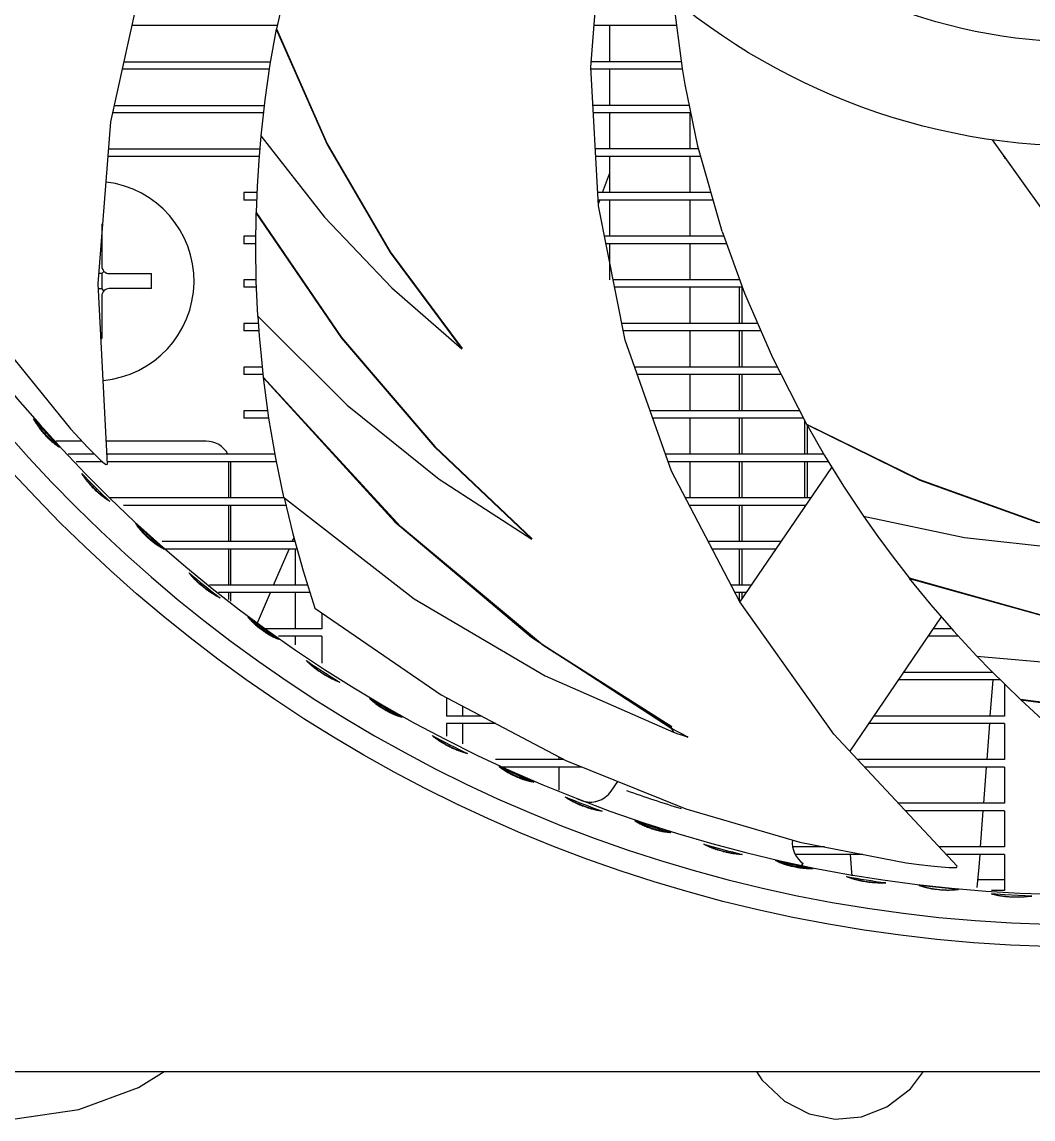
# Model space of a CAD drawing. Header units: millimetres. Extents: x 0 to 841, y 0 to 594.
# Drawn here: x 172.12 to 212.67, y 111.82 to 155.84 of the extents above; entities that cross this region are included whole.
import ezdxf

# ---------------------------------------------------------------- set-up
doc = ezdxf.new("R2010")
doc.units = ezdxf.units.MM
doc.header["$LTSCALE"] = 46.255
doc.layers.get('0').update_dxf_attribs({"linetype": 'CONTINUOUS'})
doc.layers.add('ASSEM_MEM', color=7, linetype='CONTINUOUS')

msp = doc.modelspace()

# ---------------------------------------------------------------- linework, layer by layer
at = {"color": 7, "linetype": 'CONTINUOUS'}
for p, q in [((182.358, 155.69), (176.54, 155.69)), ((198.368, 155.69), (195.071, 155.69)), ((195.683, 155.69), (195.683, 154.24)), ((176.22, 154.24), (182.086, 154.24)), ((198.576, 154.24), (194.957, 154.24)), ((182.038, 153.94), (176.154, 153.94)), ((198.618, 153.94), (194.946, 153.94)), ((195.683, 153.94), (195.683, 152.49)), ((175.834, 152.49), (181.834, 152.49)), ((198.884, 152.49), (195.025, 152.49)), ((181.8, 152.19), (175.768, 152.19)), ((198.942, 152.19), (195.041, 152.19)), ((195.683, 152.19), (195.683, 150.74)), ((198.902, 152.19), (198.902, 150.74)), ((175.601, 150.74), (181.658, 150.74)), ((199.259, 150.74), (195.12, 150.74)), ((181.632, 150.44), (175.578, 150.44)), ((199.351, 150.44), (195.136, 150.44)), ((195.683, 150.44), (195.683, 148.99)), ((198.902, 150.44), (198.902, 148.99)), ((211.522, 150.44), (211.47, 150.44)), ((211.522, 150.44), (211.522, 150.357)), ((195.405, 148.99), (195.683, 149.744)), ((181.022, 148.99), (181.022, 148.69)), ((181.542, 148.99), (181.022, 148.99)), ((199.743, 148.99), (195.215, 148.99)), ((181.53, 148.69), (181.022, 148.69)), ((199.834, 148.69), (195.232, 148.69)), ((195.24, 148.541), (195.295, 148.69)), ((195.683, 148.69), (195.683, 147.24)), ((198.902, 148.69), (198.902, 147.24)), ((175.322, 147.74), (175.322, 146.04)), ((181.022, 147.24), (181.022, 146.94)), ((181.487, 147.24), (181.022, 147.24)), ((200.268, 147.24), (195.486, 147.24)), ((181.482, 146.94), (181.022, 146.94)), ((200.378, 146.94), (195.546, 146.94)), ((195.683, 146.94), (195.683, 145.49)), ((198.902, 146.94), (198.902, 145.49)), ((175.322, 145.74), (175.206, 145.74)), ((175.41, 145.827), (175.322, 145.74)), ((175.322, 145.74), (175.322, 145.14)), ((175.622, 145.74), (177.322, 145.74)), ((177.322, 145.14), (177.322, 145.74)), ((181.022, 145.49), (181.022, 145.19)), ((181.502, 145.49), (181.022, 145.49)), ((200.908, 145.49), (195.834, 145.49)), ((175.183, 145.14), (175.322, 145.14)), ((175.41, 145.052), (175.322, 145.14)), ((175.322, 144.84), (175.322, 143.14)), ((177.322, 145.14), (175.622, 145.14)), ((181.514, 145.19), (181.022, 145.19)), ((201.017, 145.19), (195.893, 145.19)), ((198.902, 145.19), (198.902, 143.74)), ((200.879, 145.19), (200.879, 143.74)), ((201.002, 143.74), (201.002, 145.19)), ((181.022, 143.74), (181.022, 143.44)), ((181.602, 143.74), (181.022, 143.74)), ((201.63, 143.74), (196.181, 143.74)), ((175.286, 143.14), (175.322, 143.14)), ((181.623, 143.44), (181.022, 143.44)), ((201.761, 143.44), (196.241, 143.44)), ((198.902, 143.44), (198.902, 141.99)), ((200.879, 143.44), (200.879, 141.99)), ((201.002, 141.99), (201.002, 143.44)), ((181.022, 141.99), (181.022, 141.69)), ((181.757, 141.99), (181.022, 141.99)), ((202.42, 141.99), (196.696, 141.99)), ((181.8, 141.69), (181.022, 141.69)), ((202.573, 141.69), (196.801, 141.69)), ((198.902, 141.69), (198.902, 140.24)), ((200.879, 141.69), (200.879, 140.24)), ((201.002, 140.24), (201.002, 141.69)), ((181.022, 140.24), (181.022, 139.94)), ((181.969, 140.24), (181.022, 140.24)), ((203.315, 140.24), (197.313, 140.24)), ((182.01, 139.94), (181.022, 139.94)), ((203.468, 139.94), (197.419, 139.94)), ((198.902, 139.94), (198.902, 138.49)), ((200.879, 139.94), (200.879, 138.49)), ((201.002, 138.49), (201.002, 139.94)), ((203.502, 139.874), (203.502, 138.49)), ((203.625, 138.49), (203.625, 139.628)), ((174.524, 139.019), (173.48, 139.019)), ((179.503, 139.019), (175.499, 139.019)), ((175.036, 138.49), (173.978, 138.49)), ((182.258, 138.49), (175.526, 138.49)), ((204.279, 138.49), (197.93, 138.49)), ((175.353, 138.19), (174.301, 138.19)), ((182.315, 138.19), (175.546, 138.19)), ((180.402, 138.19), (180.402, 136.74)), ((180.503, 136.74), (180.503, 138.019)), ((204.462, 138.19), (198.036, 138.19)), ((198.902, 138.19), (198.902, 136.74)), ((200.879, 138.19), (200.879, 136.74)), ((201.002, 136.74), (201.002, 138.19)), ((203.502, 138.19), (203.502, 136.74)), ((203.625, 136.74), (203.625, 138.19)), ((182.611, 136.74), (175.64, 136.74)), ((203.764, 136.74), (198.728, 136.74)), ((182.706, 136.44), (176.187, 136.44)), ((180.402, 136.44), (180.402, 134.99)), ((180.503, 134.99), (180.503, 136.44)), ((203.56, 136.44), (198.885, 136.44)), ((198.902, 136.44), (198.902, 136.407)), ((200.879, 136.44), (200.879, 134.99)), ((201.002, 134.99), (201.002, 136.44)), ((203.502, 136.44), (203.502, 136.354)), ((182.959, 134.99), (183.026, 135.145)), ((183.069, 134.99), (177.75, 134.99)), ((202.572, 134.99), (199.642, 134.99)), ((183.152, 134.69), (177.819, 134.69)), ((180.402, 134.69), (180.402, 133.24)), ((180.503, 133.24), (180.503, 134.69)), ((182.213, 133.24), (182.831, 134.69)), ((183.084, 134.69), (183.084, 133.24)), ((202.368, 134.69), (199.798, 134.69)), ((200.879, 134.69), (200.879, 133.24)), ((201.002, 133.24), (201.002, 134.69)), ((183.576, 133.24), (179.636, 133.24)), ((183.671, 132.94), (180.002, 132.94)), ((180.402, 132.94), (180.402, 132.667)), ((180.503, 132.599), (180.503, 132.94)), ((181.532, 131.641), (182.085, 132.94)), ((183.084, 132.94), (183.084, 131.49)), ((201.38, 133.24), (200.555, 133.24)), ((201.176, 132.94), (200.712, 132.94)), ((200.879, 132.94), (200.879, 132.619)), ((201.002, 132.684), (201.002, 132.94)), ((184.147, 132.128), (184.147, 131.49)), ((184.147, 131.49), (181.772, 131.49)), ((184.147, 131.19), (182.41, 131.19)), ((183.084, 131.19), (183.084, 130.84)), ((184.147, 131.19), (184.147, 130.116)), ((209.673, 131.19), (208.453, 131.19)), ((209.401, 131.49), (208.658, 131.49)), ((211.361, 129.44), (207.261, 129.44)), ((211.06, 129.74), (207.466, 129.74)), ((210.955, 127.99), (211.063, 129.44)), ((211.522, 129.279), (211.522, 127.99)), ((189.147, 128.736), (189.147, 127.99)), ((189.784, 128.399), (189.784, 127.99)), ((190.555, 127.99), (189.147, 127.99)), ((191.121, 127.69), (189.147, 127.69)), ((189.147, 127.69), (189.147, 127.186)), ((189.784, 127.69), (189.784, 126.88)), ((211.522, 127.69), (206.069, 127.69)), ((211.522, 127.99), (206.273, 127.99)), ((210.825, 126.24), (210.933, 127.69)), ((211.522, 127.69), (211.522, 126.24)), ((193.653, 126.347), (193.653, 126.24)), ((193.855, 126.24), (191.116, 126.24)), ((194.578, 125.94), (191.296, 125.94)), ((193.653, 125.94), (193.653, 125.02)), ((211.522, 126.24), (205.64, 126.24)), ((211.522, 125.94), (205.92, 125.94)), ((210.696, 124.49), (210.803, 125.94)), ((211.522, 125.94), (211.522, 124.49)), ((211.522, 124.49), (207.269, 124.49)), ((211.522, 124.19), (207.548, 124.19)), ((210.566, 122.74), (210.673, 124.19)), ((211.522, 124.19), (211.522, 122.74)), ((204.309, 122.74), (203.032, 122.74)), ((205.848, 122.44), (203.141, 122.44)), ((205.396, 121.723), (205.346, 122.44)), ((211.522, 122.74), (208.898, 122.74)), ((211.522, 122.44), (209.177, 122.44)), ((210.505, 121.926), (210.544, 122.44)), ((211.522, 122.44), (211.522, 120.99)), ((205.414, 121.575), (205.396, 121.723)), ((210.422, 121.111), (210.505, 121.926)), ((211.522, 121.412), (210.453, 121.412)), ((211.522, 120.99), (210.999, 120.99))]:
    msp.add_line(p, q, dxfattribs=at)
for points in [[(167.047, 112.604), (169.296, 111.983), (171.853, 111.826), (174.407, 112.205), (176.792, 113.088), (177.826, 113.73)], [(201.578, 113.73), (201.796, 113.387), (202.704, 112.538), (203.694, 112.025), (204.736, 111.82), (205.79, 111.915), (206.807, 112.315), (207.749, 113.037), (208.277, 113.73)]]:
    msp.add_lwpolyline(points, dxfattribs=at)
for centre, radius, start, end in [((175.022, 145.44), 4, 275.0568, 83.1828), ((175.622, 146.04), 0.3, 180, 270), ((175.622, 144.84), 0.3, 90, 180), ((179.503, 138.019), 1, 28.5298, 90), ((179.503, 138.019), 1, 0, 10.2754)]:
    msp.add_arc(centre, radius, start, end, dxfattribs=at)
at = {"layer": 'ASSEM_MEM', "color": 7, "linetype": 'CONTINUOUS'}
for p, q in [((181.859, 152.709), (181.695, 151.269)), ((186.893, 146.581), (189.763, 142.726)), ((181.8, 141.586), (187.313, 135.58)), ((172.841, 139.56), (172.863, 139.531)), ((172.863, 139.531), (172.883, 139.507)), ((172.883, 139.507), (172.903, 139.481)), ((173.256, 139.094), (173.282, 139.068)), ((173.395, 138.964), (173.417, 138.944)), ((188.672, 138.784), (192.572, 135.079)), ((175.5, 138.076), (175.545, 138.092)), ((175.545, 138.092), (175.546, 138.094)), ((200.914, 132.556), (204.6, 137.966)), ((205.064, 137.215), (205.864, 136.006)), ((176.993, 135.357), (177.015, 135.335)), ((177.015, 135.335), (177.038, 135.312)), ((177.429, 134.964), (177.457, 134.941)), ((179.715, 132.944), (179.737, 132.93)), ((181.536, 131.638), (181.56, 131.618)), ((181.56, 131.618), (181.585, 131.598)), ((208.985, 131.969), (205.317, 126.586)), ((182.01, 131.293), (182.04, 131.274)), ((182.04, 131.274), (182.057, 131.263)), ((192.561, 131.154), (198.156, 127.502)), ((198.187, 127.55), (193.002, 130.852)), ((193.1, 129.596), (198.244, 127.343)), ((212.169, 128.656), (220.252, 127.599)), ((186.443, 128.414), (186.469, 128.397)), ((186.469, 128.397), (186.496, 128.38)), ((186.95, 128.12), (186.982, 128.105)), ((187.02, 128.086), (187.042, 128.076)), ((198.369, 127.386), (198.156, 127.502)), ((198.156, 127.502), (198.244, 127.343)), ((198.244, 127.343), (198.428, 127.281)), ((198.583, 127.272), (198.369, 127.386)), ((198.428, 127.281), (198.612, 127.219)), ((198.583, 127.272), (198.82, 127.146)), ((198.796, 127.158), (198.583, 127.272)), ((198.612, 127.219), (198.821, 127.15)), ((198.612, 127.219), (198.796, 127.158)), ((188.885, 126.989), (188.927, 126.963)), ((198.821, 127.15), (198.771, 127.172)), ((198.797, 127.159), (198.783, 127.165)), ((198.82, 127.146), (198.798, 127.16)), ((189.582, 126.63), (189.631, 126.61)), ((189.626, 126.596), (189.601, 126.606)), ((191.566, 125.771), (191.608, 125.748)), ((191.659, 125.721), (191.687, 125.707)), ((191.687, 125.707), (191.716, 125.692)), ((192.195, 125.482), (192.229, 125.469)), ((192.27, 125.455), (192.293, 125.446)), ((195.749, 124.974), (196.014, 125.363)), ((197.07, 123.581), (197.048, 123.591)), ((197.128, 123.588), (197.158, 123.577)), ((197.158, 123.577), (197.188, 123.565)), ((197.687, 123.406), (197.721, 123.397)), ((197.762, 123.387), (197.786, 123.381)), ((197.787, 123.354), (197.764, 123.359)), ((199.814, 122.702), (199.838, 122.693)), ((199.846, 122.673), (199.821, 122.683)), ((202.69, 122.068), (202.715, 122.06)), ((202.722, 122.029), (202.7, 122.037)), ((202.792, 122.038), (202.822, 122.03)), ((202.822, 122.03), (202.853, 122.021)), ((203.403, 122.001), (203.451, 122.071)), ((209.599, 121.918), (209.623, 121.96)), ((209.623, 121.96), (209.622, 121.962)), ((203.347, 121.918), (203.328, 121.891)), ((203.366, 121.915), (203.402, 121.91)), ((203.402, 121.91), (203.422, 121.907)), ((205.555, 121.438), (205.604, 121.426)), ((208.627, 121.133), (208.106, 121.192)), ((208.106, 121.192), (208.616, 121.058)), ((208.616, 121.058), (209.145, 121.003)), ((209.15, 121.078), (208.627, 121.133)), ((209.673, 121.028), (209.15, 121.078)), ((209.145, 121.003), (209.673, 121.028)), ((211.539, 120.819), (210.999, 120.853)), ((210.999, 120.853), (211.533, 120.749)), ((211.533, 120.749), (212.079, 120.721)), ((212.08, 120.791), (211.539, 120.819)), ((212.079, 120.721), (212.62, 120.768)), ((212.62, 120.768), (212.08, 120.791)), ((161.592, 113.73), (267.913, 113.73))]:
    msp.add_line(p, q, dxfattribs=at)
for points in [[(175.546, 138.094), (175.174, 145.331), (175.687, 151.825), (176.96, 157.594), (178.92, 162.819), (181.564, 167.634), (184.911, 172.094), (188.759, 176.016)], [(184.699, 163.663), (183.8, 161.184), (182.999, 158.488), (182.329, 155.565)], [(162.475, 162.588), (164.128, 156.663), (166.25, 151.427), (168.697, 146.846), (171.344, 142.887), (174.069, 139.518)], [(209.622, 121.962), (204.684, 127.266), (200.904, 132.571), (198.171, 137.808), (196.314, 143.071), (195.244, 148.458), (194.941, 154.027), (195.368, 159.504)], [(198.721, 153.321), (198.613, 153.969), (198.254, 156.74)], [(182.319, 155.547), (182.067, 154.136), (181.859, 152.709)], [(182.319, 155.547), (184.36, 150.922), (186.893, 146.581)], [(182.329, 155.565), (184.367, 150.944), (186.893, 146.61), (189.771, 142.741)], [(200.198, 147.432), (199.228, 150.849), (198.721, 153.321)], [(181.704, 151.268), (181.618, 150.274), (181.552, 149.242), (181.51, 148.192)], [(181.695, 151.269), (184.253, 148.01), (186.956, 145.172), (189.763, 142.726)], [(246.095, 131.507), (238.903, 132.397), (232.597, 134.03), (227.137, 136.285), (222.332, 139.124), (218.05, 142.563), (214.238, 146.633), (211.044, 151.104)], [(181.499, 148.174), (181.481, 146.8), (181.503, 145.421), (181.568, 144.039)], [(181.499, 148.174), (184.938, 143.146), (188.672, 138.784)], [(181.51, 148.192), (184.94, 143.175), (188.673, 138.808), (192.58, 135.093)], [(200.198, 147.432), (201.103, 144.955), (202.223, 142.375), (203.589, 139.705)], [(181.568, 144.039), (185.16, 140.463), (188.847, 137.497), (192.572, 135.079)], [(181.581, 144.026), (181.637, 143.244), (181.711, 142.421), (181.8, 141.586)], [(181.79, 141.567), (187.079, 135.776), (192.561, 131.154)], [(181.79, 141.567), (182.009, 139.944), (182.284, 138.341), (182.611, 136.764)], [(193.002, 130.852), (187.3, 135.592), (181.8, 141.586)], [(172.739, 139.655), (172.725, 139.676), (172.712, 139.697), (172.698, 139.719), (172.684, 139.741), (172.671, 139.764), (172.657, 139.787), (172.643, 139.811), (172.63, 139.836), (172.617, 139.861), (172.604, 139.886), (172.59, 139.914)], [(172.597, 139.918), (172.616, 139.885), (172.633, 139.857), (172.649, 139.831), (172.664, 139.807), (172.678, 139.785), (172.692, 139.765), (172.704, 139.747), (172.715, 139.731), (172.725, 139.716), (172.735, 139.702), (172.744, 139.689), (172.752, 139.678), (172.764, 139.661), (172.782, 139.637)], [(172.809, 139.554), (172.795, 139.574), (172.781, 139.594), (172.767, 139.614), (172.753, 139.634), (172.739, 139.655)], [(172.782, 139.637), (172.799, 139.615), (172.814, 139.595), (172.828, 139.576), (172.841, 139.56)], [(172.886, 139.455), (172.869, 139.475), (172.854, 139.495), (172.839, 139.515), (172.824, 139.535), (172.809, 139.554)], [(203.589, 139.705), (208.12, 137.474), (212.84, 135.779), (217.532, 134.665)], [(203.592, 139.684), (208.128, 137.453), (212.859, 135.756)], [(203.592, 139.684), (204.306, 138.441), (205.064, 137.215)], [(173.033, 139.281), (172.994, 139.325), (172.965, 139.359), (172.941, 139.387), (172.921, 139.411), (172.903, 139.434), (172.886, 139.455)], [(172.903, 139.481), (172.922, 139.459), (172.94, 139.437), (172.957, 139.416), (172.974, 139.396), (172.991, 139.377), (173.02, 139.343), (173.057, 139.302)], [(173.264, 139.046), (173.246, 139.063), (173.228, 139.08), (173.209, 139.098), (173.191, 139.116), (173.171, 139.135), (173.151, 139.156), (173.128, 139.179), (173.103, 139.205), (173.073, 139.238), (173.033, 139.281)], [(173.057, 139.302), (173.094, 139.261), (173.124, 139.229), (173.143, 139.209), (173.161, 139.19), (173.181, 139.17), (173.201, 139.149)], [(173.201, 139.149), (173.223, 139.127), (173.234, 139.116), (173.256, 139.094)], [(174.069, 139.518), (174.426, 139.124), (174.752, 138.778), (175.038, 138.487), (175.272, 138.261), (175.434, 138.118), (175.5, 138.076)], [(173.375, 138.949), (173.355, 138.965), (173.337, 138.981), (173.318, 138.997), (173.3, 139.013), (173.282, 139.03), (173.264, 139.046)], [(173.282, 139.068), (173.297, 139.054), (173.313, 139.039), (173.331, 139.022), (173.351, 139.003), (173.374, 138.983), (173.395, 138.964)], [(173.615, 138.775), (173.59, 138.791), (173.566, 138.807), (173.542, 138.822), (173.52, 138.838), (173.497, 138.854), (173.476, 138.87), (173.455, 138.885), (173.434, 138.901), (173.414, 138.917), (173.394, 138.933), (173.375, 138.949)], [(173.417, 138.944), (173.43, 138.933), (173.444, 138.921), (173.459, 138.907), (173.476, 138.893), (173.494, 138.878), (173.515, 138.862), (173.537, 138.844), (173.562, 138.825), (173.589, 138.804), (173.62, 138.782)], [(174.677, 137.484), (174.661, 137.505), (174.645, 137.527), (174.629, 137.55), (174.613, 137.573), (174.597, 137.596), (174.58, 137.62), (174.564, 137.645), (174.548, 137.67), (174.532, 137.696), (174.516, 137.723)], [(174.518, 137.724), (174.534, 137.699), (174.551, 137.675), (174.567, 137.651), (174.584, 137.628), (174.6, 137.606), (174.617, 137.583), (174.633, 137.562), (174.649, 137.541), (174.666, 137.52), (174.682, 137.499), (174.698, 137.479), (174.714, 137.459)], [(174.776, 137.36), (174.759, 137.38), (174.742, 137.401), (174.726, 137.421), (174.71, 137.441), (174.694, 137.462), (174.677, 137.484)], [(174.714, 137.459), (174.73, 137.44), (174.746, 137.42), (174.762, 137.401), (174.778, 137.382), (174.795, 137.363)], [(174.846, 137.279), (174.828, 137.3), (174.81, 137.32), (174.793, 137.34), (174.776, 137.36)], [(174.795, 137.363), (174.811, 137.344), (174.828, 137.325), (174.846, 137.305), (174.864, 137.285), (174.883, 137.265), (174.903, 137.243), (174.926, 137.219), (174.951, 137.192), (174.983, 137.159), (175.024, 137.118)], [(175.011, 137.104), (174.968, 137.148), (174.936, 137.181), (174.909, 137.209), (174.886, 137.234), (174.866, 137.257), (174.846, 137.279)], [(175.288, 136.851), (175.268, 136.868), (175.248, 136.885), (175.227, 136.902), (175.207, 136.92), (175.186, 136.939), (175.164, 136.959), (175.141, 136.979), (175.116, 137.002), (175.088, 137.029), (175.054, 137.062), (175.011, 137.104)], [(175.024, 137.118), (175.067, 137.075), (175.101, 137.043), (175.129, 137.016), (175.153, 136.993), (175.176, 136.972)], [(175.176, 136.972), (175.197, 136.953), (175.218, 136.934), (175.238, 136.916), (175.259, 136.898), (175.279, 136.881)], [(175.279, 136.881), (175.299, 136.864), (175.319, 136.847), (175.339, 136.83), (175.359, 136.813)], [(175.372, 136.784), (175.35, 136.801), (175.33, 136.818), (175.309, 136.834), (175.288, 136.851)], [(175.359, 136.813), (175.38, 136.796), (175.401, 136.779), (175.423, 136.762), (175.445, 136.744), (175.468, 136.727), (175.491, 136.71), (175.514, 136.692), (175.539, 136.675), (175.563, 136.657), (175.589, 136.639), (175.615, 136.621), (175.644, 136.603)], [(175.64, 136.599), (175.612, 136.617), (175.585, 136.634), (175.559, 136.651), (175.533, 136.668), (175.509, 136.684), (175.484, 136.701), (175.461, 136.718), (175.438, 136.735), (175.415, 136.751), (175.393, 136.768), (175.372, 136.784)], [(182.611, 136.764), (187.849, 132.694), (193.1, 129.596)], [(182.63, 136.749), (182.982, 135.302), (183.397, 133.812), (183.865, 132.322)], [(176.851, 135.474), (176.835, 135.493), (176.82, 135.512), (176.805, 135.532), (176.789, 135.552), (176.774, 135.573), (176.758, 135.594), (176.743, 135.616), (176.727, 135.638), (176.712, 135.661), (176.697, 135.684), (176.681, 135.709)], [(176.688, 135.714), (176.71, 135.684), (176.73, 135.657), (176.749, 135.633), (176.766, 135.611), (176.782, 135.591), (176.797, 135.572), (176.812, 135.556), (176.824, 135.54), (176.836, 135.526), (176.848, 135.514), (176.858, 135.502), (176.867, 135.491)], [(187.313, 135.58), (193.026, 130.834), (198.186, 127.548)], [(205.864, 136.006), (209.918, 135.154), (213.813, 134.718), (217.535, 134.648)], [(205.871, 136.011), (206.445, 135.194), (207.057, 134.362), (207.7, 133.53)], [(176.96, 135.35), (176.944, 135.367), (176.928, 135.384), (176.913, 135.402), (176.897, 135.419), (176.882, 135.437), (176.866, 135.455), (176.851, 135.474)], [(176.867, 135.491), (176.88, 135.477), (176.901, 135.454), (176.92, 135.434), (176.937, 135.415), (176.953, 135.399), (176.967, 135.383), (176.993, 135.357)], [(177.028, 135.279), (177.01, 135.297), (176.993, 135.315), (176.976, 135.332), (176.96, 135.35)], [(177.188, 135.126), (177.146, 135.165), (177.114, 135.194), (177.089, 135.219), (177.067, 135.24), (177.046, 135.26), (177.028, 135.279)], [(177.038, 135.312), (177.059, 135.291), (177.079, 135.272), (177.098, 135.253), (177.117, 135.235), (177.136, 135.217), (177.169, 135.187), (177.209, 135.15)], [(177.209, 135.15), (177.25, 135.113), (177.284, 135.084), (177.304, 135.067), (177.325, 135.049), (177.346, 135.031), (177.368, 135.013)], [(177.461, 134.902), (177.442, 134.917), (177.422, 134.932), (177.402, 134.947), (177.382, 134.963), (177.362, 134.979), (177.34, 134.996), (177.318, 135.014), (177.293, 135.035), (177.266, 135.058), (177.232, 135.087), (177.188, 135.126)], [(177.368, 135.013), (177.392, 134.993), (177.405, 134.983), (177.429, 134.964)], [(177.457, 134.941), (177.473, 134.929), (177.491, 134.915), (177.511, 134.9), (177.533, 134.884)], [(177.562, 134.832), (177.541, 134.846), (177.521, 134.86), (177.501, 134.874), (177.481, 134.888), (177.461, 134.902)], [(177.533, 134.884), (177.557, 134.866), (177.58, 134.849), (177.605, 134.831)], [(177.819, 134.684), (177.792, 134.697), (177.767, 134.71), (177.742, 134.723), (177.718, 134.737), (177.694, 134.75), (177.671, 134.763), (177.648, 134.777), (177.626, 134.791), (177.604, 134.804), (177.583, 134.818), (177.562, 134.832)], [(177.605, 134.831), (177.618, 134.822), (177.634, 134.811), (177.65, 134.8), (177.668, 134.787), (177.688, 134.774), (177.71, 134.76), (177.734, 134.744), (177.761, 134.728), (177.79, 134.71), (177.824, 134.691)], [(179.029, 133.491), (179.011, 133.511), (178.992, 133.531), (178.974, 133.551), (178.956, 133.572), (178.937, 133.593), (178.918, 133.614), (178.9, 133.637), (178.881, 133.66), (178.863, 133.683), (178.844, 133.707), (178.825, 133.732)], [(178.827, 133.734), (178.846, 133.71), (178.865, 133.688), (178.884, 133.666), (178.903, 133.645), (178.921, 133.624), (178.94, 133.604), (178.958, 133.584), (178.977, 133.565), (178.995, 133.545), (179.013, 133.527), (179.031, 133.509)], [(179.14, 133.38), (179.121, 133.399), (179.103, 133.417), (179.084, 133.435), (179.066, 133.454), (179.047, 133.472), (179.029, 133.491)], [(179.031, 133.509), (179.05, 133.491), (179.068, 133.473), (179.086, 133.455), (179.104, 133.438), (179.122, 133.421), (179.14, 133.403), (179.159, 133.386), (179.178, 133.369)], [(179.222, 133.305), (179.2, 133.325), (179.179, 133.344), (179.16, 133.362), (179.14, 133.38)], [(207.7, 133.53), (213.552, 131.891), (219.219, 130.946), (224.6, 130.612)], [(207.704, 133.509), (213.57, 131.869), (219.233, 130.927)], [(207.704, 133.509), (208.572, 132.445), (209.476, 131.403), (210.414, 130.386)], [(179.178, 133.369), (179.197, 133.351), (179.217, 133.333), (179.238, 133.315), (179.261, 133.295), (179.285, 133.274), (179.314, 133.249), (179.349, 133.22), (179.394, 133.183)], [(179.382, 133.169), (179.335, 133.207), (179.299, 133.237), (179.27, 133.262), (179.245, 133.285), (179.222, 133.305)], [(179.707, 132.931), (179.685, 132.946), (179.663, 132.96), (179.641, 132.975), (179.619, 132.99), (179.596, 133.006), (179.573, 133.022), (179.55, 133.04), (179.525, 133.058), (179.497, 133.078), (179.467, 133.102), (179.43, 133.131), (179.382, 133.169)], [(179.394, 133.183), (179.441, 133.145), (179.478, 133.117), (179.508, 133.093), (179.535, 133.073), (179.56, 133.055)], [(179.56, 133.055), (179.583, 133.037), (179.606, 133.021), (179.628, 133.005), (179.65, 132.989), (179.672, 132.974), (179.693, 132.959), (179.715, 132.944)], [(179.751, 132.902), (179.729, 132.917), (179.707, 132.931)], [(179.737, 132.93), (179.759, 132.915), (179.782, 132.9), (179.804, 132.885), (179.828, 132.871), (179.851, 132.856), (179.876, 132.841), (179.9, 132.826), (179.926, 132.811), (179.952, 132.796), (179.978, 132.781), (180.006, 132.766), (180.034, 132.751), (180.064, 132.736)], [(180.061, 132.732), (180.031, 132.746), (180.002, 132.761), (179.974, 132.775), (179.947, 132.789), (179.921, 132.803), (179.895, 132.817), (179.87, 132.831), (179.845, 132.845), (179.821, 132.86), (179.797, 132.874), (179.774, 132.888), (179.751, 132.902)], [(183.865, 132.322), (188.939, 128.846), (193.931, 126.199), (198.75, 124.264), (203.322, 122.932), (207.575, 122.103)], [(181.417, 131.706), (181.4, 131.723), (181.382, 131.739), (181.365, 131.757), (181.348, 131.774), (181.33, 131.792), (181.313, 131.811), (181.295, 131.83), (181.278, 131.849), (181.26, 131.869), (181.242, 131.89), (181.225, 131.911), (181.207, 131.933), (181.188, 131.956)], [(181.195, 131.962), (181.22, 131.933), (181.243, 131.909), (181.264, 131.887), (181.284, 131.867), (181.302, 131.848), (181.319, 131.832), (181.335, 131.816), (181.349, 131.803), (181.363, 131.79), (181.375, 131.778), (181.386, 131.768), (181.397, 131.758)], [(181.397, 131.758), (181.411, 131.745), (181.434, 131.725), (181.455, 131.706), (181.474, 131.69), (181.492, 131.675), (181.508, 131.662), (181.536, 131.638)], [(181.54, 131.596), (181.522, 131.611), (181.504, 131.627), (181.486, 131.643), (181.469, 131.658), (181.451, 131.674), (181.434, 131.69), (181.417, 131.706)], [(181.599, 131.547), (181.579, 131.564), (181.559, 131.58), (181.54, 131.596)], [(181.585, 131.598), (181.608, 131.58), (181.63, 131.562), (181.652, 131.545), (181.673, 131.529), (181.693, 131.514), (181.728, 131.487), (181.772, 131.455)], [(181.754, 131.429), (181.708, 131.463), (181.674, 131.489), (181.646, 131.51), (181.621, 131.529), (181.599, 131.547)], [(182.048, 131.236), (182.027, 131.248), (182.006, 131.26), (181.985, 131.273), (181.964, 131.287), (181.942, 131.301), (181.919, 131.315), (181.895, 131.331), (181.868, 131.349), (181.838, 131.369), (181.802, 131.395), (181.754, 131.429)], [(181.772, 131.455), (181.817, 131.423), (181.854, 131.397), (181.876, 131.382), (181.898, 131.367), (181.921, 131.351)], [(181.921, 131.351), (181.945, 131.335), (181.97, 131.318), (181.984, 131.309), (182.01, 131.293)], [(182.132, 131.189), (182.111, 131.2), (182.09, 131.212), (182.069, 131.224), (182.048, 131.236)], [(182.057, 131.263), (182.076, 131.251), (182.097, 131.239), (182.12, 131.225)], [(182.12, 131.225), (182.145, 131.21), (182.17, 131.196), (182.195, 131.181)], [(182.41, 131.068), (182.384, 131.076), (182.36, 131.085), (182.335, 131.094), (182.311, 131.104), (182.288, 131.114), (182.265, 131.124), (182.242, 131.134), (182.219, 131.145), (182.197, 131.156), (182.175, 131.167), (182.153, 131.178), (182.132, 131.189)], [(182.195, 131.181), (182.209, 131.173), (182.225, 131.165), (182.242, 131.156), (182.26, 131.146), (182.28, 131.135), (182.302, 131.124), (182.326, 131.112), (182.352, 131.099), (182.38, 131.086), (182.412, 131.071)], [(210.414, 130.386), (215.464, 129.956), (220.196, 130.054), (224.602, 130.596)], [(210.433, 130.384), (210.978, 129.822), (211.564, 129.238), (212.169, 128.656)], [(183.796, 129.962), (183.776, 129.979), (183.755, 129.996), (183.735, 130.013), (183.715, 130.031), (183.695, 130.049), (183.674, 130.068), (183.654, 130.087), (183.633, 130.106), (183.612, 130.127), (183.591, 130.147), (183.57, 130.169), (183.549, 130.191), (183.528, 130.213)], [(183.529, 130.215), (183.552, 130.193), (183.574, 130.172), (183.595, 130.152), (183.617, 130.132), (183.639, 130.113), (183.66, 130.094), (183.681, 130.076), (183.702, 130.058), (183.723, 130.04), (183.744, 130.023), (183.764, 130.006), (183.785, 129.99)], [(183.785, 129.99), (183.805, 129.974), (183.826, 129.958), (183.846, 129.942), (183.867, 129.926), (183.888, 129.91)], [(183.878, 129.897), (183.857, 129.913), (183.836, 129.929), (183.816, 129.946), (183.796, 129.962)], [(183.992, 129.813), (183.966, 129.831), (183.943, 129.848), (183.92, 129.864), (183.899, 129.881), (183.878, 129.897)], [(183.888, 129.91), (183.909, 129.894), (183.931, 129.878), (183.954, 129.862), (183.977, 129.845), (184.002, 129.827), (184.03, 129.808), (184.061, 129.787), (184.1, 129.76), (184.151, 129.727)], [(184.141, 129.711), (184.09, 129.745), (184.051, 129.771), (184.019, 129.793), (183.992, 129.813)], [(184.512, 129.497), (184.488, 129.509), (184.465, 129.521), (184.442, 129.533), (184.418, 129.546), (184.395, 129.559), (184.371, 129.572), (184.346, 129.586), (184.321, 129.6), (184.294, 129.616), (184.265, 129.633), (184.232, 129.653), (184.192, 129.678), (184.141, 129.711)], [(184.151, 129.727), (184.202, 129.694), (184.241, 129.67), (184.274, 129.65), (184.303, 129.632)], [(184.303, 129.632), (184.329, 129.616), (184.354, 129.602), (184.379, 129.588), (184.402, 129.574), (184.426, 129.561), (184.449, 129.548), (184.472, 129.536), (184.495, 129.523)], [(184.495, 129.523), (184.519, 129.511), (184.542, 129.498), (184.566, 129.486), (184.59, 129.474), (184.615, 129.462), (184.64, 129.449), (184.666, 129.437), (184.692, 129.425), (184.719, 129.413), (184.746, 129.401), (184.774, 129.388), (184.803, 129.376), (184.832, 129.364), (184.864, 129.352)], [(184.861, 129.348), (184.83, 129.359), (184.8, 129.37), (184.771, 129.381), (184.743, 129.393), (184.715, 129.404), (184.688, 129.415), (184.661, 129.427), (184.635, 129.438), (184.61, 129.45), (184.585, 129.462), (184.56, 129.473), (184.536, 129.485), (184.512, 129.497)], [(186.336, 128.455), (186.317, 128.469), (186.299, 128.484), (186.28, 128.499), (186.261, 128.514), (186.242, 128.53), (186.223, 128.546), (186.203, 128.562), (186.184, 128.579), (186.164, 128.597), (186.145, 128.615), (186.125, 128.633), (186.105, 128.652), (186.086, 128.672), (186.066, 128.693)], [(186.071, 128.699), (186.099, 128.674), (186.124, 128.652), (186.147, 128.632), (186.169, 128.614), (186.189, 128.598), (186.208, 128.583), (186.225, 128.57), (186.241, 128.558), (186.255, 128.547), (186.269, 128.537), (186.281, 128.527), (186.292, 128.519), (186.308, 128.508), (186.333, 128.49)], [(227.649, 127.634), (220.234, 127.6), (212.169, 128.656)], [(212.173, 128.635), (219.947, 127.599), (227.117, 127.582)], [(212.173, 128.635), (213.384, 127.532), (214.625, 126.481), (215.89, 125.483)], [(186.333, 128.49), (186.355, 128.474), (186.376, 128.459), (186.395, 128.446), (186.412, 128.435), (186.443, 128.414)], [(186.432, 128.386), (186.412, 128.4), (186.393, 128.413), (186.374, 128.427), (186.355, 128.441), (186.336, 128.455)], [(186.515, 128.33), (186.493, 128.345), (186.472, 128.359), (186.452, 128.373), (186.432, 128.386)], [(186.496, 128.38), (186.521, 128.364), (186.545, 128.349), (186.568, 128.334), (186.59, 128.32), (186.612, 128.307), (186.65, 128.284), (186.697, 128.257)], [(186.681, 128.229), (186.632, 128.258), (186.595, 128.28), (186.565, 128.299), (186.539, 128.315), (186.515, 128.33)], [(187.016, 128.058), (186.994, 128.068), (186.972, 128.078), (186.95, 128.088), (186.928, 128.099), (186.905, 128.11), (186.882, 128.121), (186.857, 128.133), (186.832, 128.147), (186.803, 128.161), (186.771, 128.178), (186.732, 128.2), (186.681, 128.229)], [(186.697, 128.257), (186.745, 128.229), (186.784, 128.208), (186.807, 128.195), (186.831, 128.182), (186.856, 128.169)], [(186.856, 128.169), (186.881, 128.156), (186.908, 128.142), (186.923, 128.134), (186.95, 128.12)], [(186.982, 128.105), (187, 128.096), (187.02, 128.086)], [(187.06, 128.039), (187.038, 128.048), (187.016, 128.058)], [(187.042, 128.076), (187.066, 128.064), (187.093, 128.052), (187.119, 128.041), (187.146, 128.029)], [(187.372, 127.938), (187.345, 127.944), (187.32, 127.951), (187.295, 127.957), (187.27, 127.964), (187.245, 127.971), (187.221, 127.979), (187.197, 127.987), (187.174, 127.995), (187.15, 128.004), (187.127, 128.012), (187.105, 128.021), (187.082, 128.03), (187.06, 128.039)], [(187.146, 128.029), (187.161, 128.023), (187.177, 128.016), (187.195, 128.008), (187.214, 128), (187.236, 127.992), (187.259, 127.983), (187.284, 127.973), (187.311, 127.963), (187.34, 127.953), (187.373, 127.942)], [(188.888, 126.969), (188.866, 126.983), (188.844, 126.998), (188.822, 127.013), (188.8, 127.028), (188.778, 127.043), (188.756, 127.059), (188.733, 127.076), (188.711, 127.093), (188.688, 127.11), (188.666, 127.128), (188.643, 127.146), (188.619, 127.166), (188.596, 127.185), (188.573, 127.206)], [(188.574, 127.208), (188.597, 127.189), (188.621, 127.171), (188.644, 127.153), (188.666, 127.137), (188.689, 127.12), (188.712, 127.104), (188.734, 127.089), (188.756, 127.073), (188.778, 127.059), (188.799, 127.044), (188.821, 127.03), (188.842, 127.016), (188.864, 127.003), (188.885, 126.989)], [(188.932, 126.941), (188.909, 126.955), (188.888, 126.969)], [(188.927, 126.963), (188.949, 126.95), (188.971, 126.937), (188.993, 126.924), (189.015, 126.911), (189.039, 126.897), (189.063, 126.883), (189.089, 126.869), (189.118, 126.853), (189.151, 126.835), (189.191, 126.814), (189.243, 126.787)], [(189.076, 126.855), (189.049, 126.871), (189.024, 126.885), (189, 126.899), (188.977, 126.913), (188.954, 126.927), (188.932, 126.941)], [(189.234, 126.771), (189.18, 126.799), (189.139, 126.821), (189.105, 126.839), (189.076, 126.855)], [(189.601, 126.606), (189.577, 126.615), (189.552, 126.625), (189.528, 126.635), (189.503, 126.645), (189.478, 126.656), (189.452, 126.667), (189.425, 126.679), (189.397, 126.692), (189.366, 126.706), (189.331, 126.723), (189.289, 126.743), (189.234, 126.771)], [(189.243, 126.787), (189.297, 126.76), (189.339, 126.74), (189.373, 126.723), (189.404, 126.709)], [(189.404, 126.709), (189.432, 126.696), (189.459, 126.684), (189.484, 126.672), (189.509, 126.661), (189.534, 126.651), (189.558, 126.64), (189.582, 126.63)], [(189.989, 126.484), (189.957, 126.492), (189.926, 126.5), (189.896, 126.508), (189.866, 126.516), (189.837, 126.525), (189.809, 126.533), (189.782, 126.542), (189.755, 126.551), (189.728, 126.56), (189.702, 126.569), (189.676, 126.578), (189.651, 126.587), (189.626, 126.596)], [(189.631, 126.61), (189.656, 126.601), (189.681, 126.591), (189.706, 126.581), (189.732, 126.572), (189.758, 126.562), (189.785, 126.553), (189.812, 126.543), (189.84, 126.534), (189.869, 126.525), (189.898, 126.516), (189.928, 126.507), (189.959, 126.498), (189.991, 126.489)], [(191.569, 125.739), (191.549, 125.751), (191.528, 125.763), (191.508, 125.776), (191.488, 125.788), (191.467, 125.802), (191.447, 125.815), (191.426, 125.829), (191.405, 125.844), (191.384, 125.858), (191.363, 125.874), (191.341, 125.89), (191.32, 125.906), (191.298, 125.923), (191.276, 125.941), (191.253, 125.959)], [(191.259, 125.967), (191.289, 125.944), (191.316, 125.925), (191.342, 125.908), (191.365, 125.892), (191.387, 125.878), (191.407, 125.865), (191.425, 125.854), (191.442, 125.843), (191.458, 125.834), (191.472, 125.825), (191.486, 125.817), (191.498, 125.81), (191.515, 125.8), (191.542, 125.785), (191.566, 125.771)], [(191.61, 125.715), (191.589, 125.727), (191.569, 125.739)], [(191.608, 125.748), (191.627, 125.738), (191.659, 125.721)], [(191.765, 125.633), (191.74, 125.645), (191.716, 125.658), (191.694, 125.669), (191.672, 125.681), (191.651, 125.692), (191.63, 125.704), (191.61, 125.715)], [(191.716, 125.692), (191.742, 125.679), (191.767, 125.666), (191.792, 125.655), (191.815, 125.643), (191.839, 125.632), (191.879, 125.614), (191.929, 125.591)], [(191.916, 125.562), (191.864, 125.585), (191.825, 125.604), (191.793, 125.619), (191.765, 125.633)], [(192.292, 125.419), (192.268, 125.426), (192.245, 125.434), (192.222, 125.441), (192.199, 125.449), (192.175, 125.458), (192.151, 125.466), (192.127, 125.475), (192.101, 125.485), (192.074, 125.496), (192.044, 125.507), (192.011, 125.521), (191.97, 125.538), (191.916, 125.562)], [(191.929, 125.591), (191.979, 125.569), (192.02, 125.552), (192.045, 125.541), (192.07, 125.531), (192.096, 125.52)], [(192.096, 125.52), (192.123, 125.51), (192.151, 125.498), (192.166, 125.493), (192.195, 125.482)], [(192.229, 125.469), (192.248, 125.462), (192.27, 125.455)], [(192.653, 125.336), (192.623, 125.341), (192.595, 125.345), (192.568, 125.35), (192.54, 125.355), (192.514, 125.36), (192.487, 125.366), (192.462, 125.372), (192.436, 125.378), (192.411, 125.384), (192.387, 125.391), (192.363, 125.398), (192.339, 125.404), (192.315, 125.411), (192.292, 125.419)], [(192.293, 125.446), (192.319, 125.437), (192.348, 125.428), (192.375, 125.419), (192.403, 125.41)], [(192.403, 125.41), (192.419, 125.405), (192.437, 125.4), (192.456, 125.394), (192.477, 125.388), (192.501, 125.381), (192.526, 125.375), (192.553, 125.367), (192.584, 125.36), (192.617, 125.352), (192.655, 125.344)], [(194.265, 124.528), (194.242, 124.539), (194.219, 124.551), (194.195, 124.564), (194.172, 124.576), (194.149, 124.589), (194.125, 124.602), (194.101, 124.615), (194.077, 124.629), (194.053, 124.644), (194.029, 124.659), (194.004, 124.674), (193.98, 124.69), (193.955, 124.707), (193.93, 124.724), (193.904, 124.742)], [(193.905, 124.744), (193.93, 124.728), (193.955, 124.712), (193.98, 124.697), (194.005, 124.683), (194.029, 124.669), (194.053, 124.655), (194.076, 124.642), (194.1, 124.629), (194.123, 124.617), (194.146, 124.605), (194.169, 124.593), (194.192, 124.581), (194.215, 124.57), (194.237, 124.559), (194.26, 124.548)], [(194.26, 124.548), (194.282, 124.537), (194.305, 124.527), (194.328, 124.516), (194.351, 124.505), (194.375, 124.495), (194.4, 124.484), (194.426, 124.473), (194.453, 124.461), (194.483, 124.448), (194.518, 124.434), (194.56, 124.417), (194.614, 124.396)], [(194.441, 124.446), (194.413, 124.458), (194.386, 124.47), (194.361, 124.482), (194.336, 124.493), (194.312, 124.505), (194.289, 124.516), (194.265, 124.528)], [(194.607, 124.378), (194.551, 124.4), (194.507, 124.418), (194.472, 124.433), (194.441, 124.446)], [(194.964, 124.259), (194.939, 124.267), (194.913, 124.274), (194.888, 124.282), (194.861, 124.29), (194.835, 124.298), (194.807, 124.307), (194.777, 124.317), (194.745, 124.328), (194.709, 124.341), (194.665, 124.357), (194.607, 124.378)], [(194.614, 124.396), (194.671, 124.374), (194.715, 124.358), (194.751, 124.345), (194.783, 124.334)], [(194.783, 124.334), (194.812, 124.324), (194.84, 124.315), (194.866, 124.307), (194.892, 124.298), (194.918, 124.29), (194.943, 124.283), (194.968, 124.275)], [(195.041, 124.239), (195.015, 124.246), (194.99, 124.253), (194.964, 124.259)], [(194.968, 124.275), (194.994, 124.268), (195.019, 124.26), (195.045, 124.253)], [(195.388, 124.172), (195.355, 124.177), (195.324, 124.181), (195.293, 124.186), (195.263, 124.191), (195.233, 124.197), (195.204, 124.202), (195.176, 124.208), (195.148, 124.214), (195.121, 124.22), (195.094, 124.226), (195.067, 124.233), (195.041, 124.239)], [(195.045, 124.253), (195.071, 124.246), (195.097, 124.239), (195.124, 124.232), (195.151, 124.226), (195.178, 124.219), (195.206, 124.213), (195.235, 124.206), (195.264, 124.2), (195.294, 124.194), (195.325, 124.188), (195.356, 124.183), (195.39, 124.177)], [(197.048, 123.591), (197.026, 123.601), (197.004, 123.612), (196.982, 123.622), (196.959, 123.633), (196.937, 123.644), (196.914, 123.656), (196.891, 123.668), (196.868, 123.68), (196.845, 123.693), (196.822, 123.707), (196.798, 123.721), (196.774, 123.735), (196.75, 123.75), (196.726, 123.766), (196.7, 123.783)], [(196.705, 123.79), (196.737, 123.771), (196.766, 123.755), (196.793, 123.74), (196.818, 123.727), (196.841, 123.716), (196.862, 123.705), (196.882, 123.696), (196.9, 123.687), (196.917, 123.679), (196.932, 123.672), (196.946, 123.666), (196.959, 123.66), (196.977, 123.651), (197.005, 123.639), (197.031, 123.628), (197.054, 123.618)], [(197.054, 123.618), (197.075, 123.61), (197.094, 123.602), (197.128, 123.588)], [(197.239, 123.513), (197.212, 123.523), (197.186, 123.533), (197.162, 123.543), (197.138, 123.552), (197.115, 123.562), (197.093, 123.572), (197.07, 123.581)], [(197.188, 123.565), (197.216, 123.555), (197.242, 123.545), (197.267, 123.536), (197.292, 123.527), (197.317, 123.518), (197.358, 123.504), (197.411, 123.487)], [(197.401, 123.456), (197.345, 123.475), (197.303, 123.49), (197.269, 123.502), (197.239, 123.513)], [(197.764, 123.359), (197.741, 123.364), (197.717, 123.369), (197.693, 123.374), (197.669, 123.38), (197.645, 123.386), (197.619, 123.392), (197.593, 123.399), (197.565, 123.407), (197.535, 123.416), (197.5, 123.426), (197.457, 123.439), (197.401, 123.456)], [(197.411, 123.487), (197.463, 123.47), (197.506, 123.457), (197.531, 123.449), (197.557, 123.442)], [(197.557, 123.442), (197.584, 123.434), (197.612, 123.426), (197.641, 123.418), (197.657, 123.414), (197.687, 123.406)], [(197.721, 123.397), (197.741, 123.392), (197.762, 123.387)], [(197.786, 123.381), (197.812, 123.375), (197.841, 123.369), (197.868, 123.363), (197.897, 123.357)], [(198.137, 123.315), (198.11, 123.316), (198.084, 123.317), (198.058, 123.318), (198.032, 123.319), (198.006, 123.322), (197.981, 123.324), (197.956, 123.327), (197.931, 123.33), (197.907, 123.333), (197.883, 123.337), (197.859, 123.341), (197.835, 123.345), (197.811, 123.349), (197.787, 123.354)], [(197.897, 123.357), (197.913, 123.354), (197.93, 123.351), (197.949, 123.347), (197.97, 123.343), (197.993, 123.339), (198.017, 123.335), (198.043, 123.331), (198.072, 123.327), (198.103, 123.323), (198.137, 123.319)], [(199.821, 122.683), (199.797, 122.692), (199.772, 122.702), (199.748, 122.712), (199.723, 122.722), (199.699, 122.733), (199.674, 122.744), (199.648, 122.755), (199.623, 122.767), (199.597, 122.779), (199.571, 122.792), (199.545, 122.805), (199.518, 122.819), (199.491, 122.833), (199.464, 122.849)], [(199.465, 122.851), (199.492, 122.837), (199.518, 122.825), (199.544, 122.812), (199.57, 122.8), (199.596, 122.789), (199.621, 122.778), (199.646, 122.768), (199.671, 122.757), (199.695, 122.747), (199.719, 122.738), (199.743, 122.728), (199.767, 122.719), (199.791, 122.71), (199.814, 122.702)], [(199.838, 122.693), (199.862, 122.685), (199.885, 122.677), (199.909, 122.668), (199.934, 122.66), (199.958, 122.652), (199.984, 122.644), (200.011, 122.635), (200.04, 122.626), (200.071, 122.617), (200.107, 122.607), (200.15, 122.594), (200.206, 122.579)], [(200.029, 122.611), (200, 122.62), (199.972, 122.629), (199.946, 122.638), (199.92, 122.647), (199.895, 122.656), (199.87, 122.664), (199.846, 122.673)], [(200.202, 122.561), (200.143, 122.577), (200.098, 122.59), (200.061, 122.601), (200.029, 122.611)], [(200.569, 122.48), (200.543, 122.484), (200.517, 122.489), (200.49, 122.494), (200.463, 122.499), (200.436, 122.505), (200.407, 122.511), (200.377, 122.517), (200.344, 122.525), (200.306, 122.534), (200.261, 122.545), (200.202, 122.561)], [(200.206, 122.579), (200.265, 122.563), (200.31, 122.552), (200.348, 122.543), (200.38, 122.535)], [(200.38, 122.535), (200.411, 122.529), (200.439, 122.522), (200.466, 122.516), (200.493, 122.511), (200.519, 122.506), (200.545, 122.501)], [(200.545, 122.501), (200.571, 122.496), (200.597, 122.491), (200.623, 122.486), (200.649, 122.482)], [(200.648, 122.467), (200.621, 122.471), (200.595, 122.475), (200.569, 122.48)], [(200.999, 122.437), (200.966, 122.439), (200.934, 122.44), (200.903, 122.441), (200.873, 122.443), (200.843, 122.445), (200.813, 122.448), (200.785, 122.451), (200.756, 122.454), (200.729, 122.457), (200.701, 122.46), (200.674, 122.464), (200.648, 122.467)], [(200.649, 122.482), (200.676, 122.478), (200.703, 122.474), (200.73, 122.47), (200.758, 122.466), (200.786, 122.462), (200.815, 122.458), (200.844, 122.455), (200.874, 122.452), (200.904, 122.449), (200.935, 122.447), (200.967, 122.444), (201, 122.442)], [(202.7, 122.037), (202.678, 122.044), (202.655, 122.052), (202.633, 122.06), (202.61, 122.068), (202.588, 122.077), (202.565, 122.086), (202.541, 122.095), (202.518, 122.105), (202.494, 122.115), (202.47, 122.126), (202.446, 122.137), (202.421, 122.148), (202.396, 122.161), (202.371, 122.173), (202.345, 122.187)], [(202.349, 122.195), (202.383, 122.179), (202.414, 122.166), (202.442, 122.155), (202.469, 122.144), (202.493, 122.135), (202.515, 122.127), (202.535, 122.119), (202.554, 122.112), (202.572, 122.106), (202.588, 122.101), (202.602, 122.096), (202.616, 122.091), (202.635, 122.085), (202.664, 122.076), (202.69, 122.068)], [(202.715, 122.06), (202.736, 122.054), (202.757, 122.048), (202.792, 122.038)], [(202.914, 121.974), (202.887, 121.981), (202.861, 121.988), (202.837, 121.995), (202.813, 122.001), (202.79, 122.008), (202.767, 122.015), (202.745, 122.022), (202.722, 122.029)], [(202.853, 122.021), (202.882, 122.014), (202.909, 122.007), (202.935, 122.001), (202.961, 121.994), (202.986, 121.988), (203.029, 121.979), (203.082, 121.967)], [(203.076, 121.936), (203.021, 121.948), (202.978, 121.958), (202.944, 121.966), (202.914, 121.974)], [(203.425, 121.879), (203.401, 121.881), (203.376, 121.884), (203.352, 121.888), (203.326, 121.891), (203.3, 121.895), (203.273, 121.899), (203.245, 121.904), (203.213, 121.909), (203.177, 121.916), (203.134, 121.924), (203.076, 121.936)], [(203.082, 121.967), (203.137, 121.956), (203.18, 121.947), (203.206, 121.942), (203.233, 121.937)], [(203.233, 121.937), (203.261, 121.933), (203.289, 121.928), (203.32, 121.923), (203.336, 121.92), (203.366, 121.915)], [(207.575, 122.103), (208.102, 122.03), (208.573, 121.975), (208.98, 121.936), (209.305, 121.914), (209.52, 121.908), (209.599, 121.918)], [(203.422, 121.907), (203.445, 121.904), (203.469, 121.901), (203.496, 121.898)], [(203.498, 121.872), (203.474, 121.874), (203.449, 121.876), (203.425, 121.879)], [(203.496, 121.898), (203.526, 121.894), (203.555, 121.891), (203.584, 121.888)], [(203.844, 121.868), (203.814, 121.866), (203.786, 121.865), (203.758, 121.864), (203.73, 121.863), (203.703, 121.863), (203.676, 121.863), (203.65, 121.863), (203.623, 121.864), (203.598, 121.865), (203.572, 121.866), (203.547, 121.868), (203.523, 121.87), (203.498, 121.872)], [(203.584, 121.888), (203.601, 121.887), (203.62, 121.885), (203.64, 121.884), (203.662, 121.882), (203.686, 121.881), (203.712, 121.879), (203.74, 121.878), (203.772, 121.877), (203.806, 121.876), (203.844, 121.876)], [(205.539, 121.426), (205.514, 121.433), (205.488, 121.441), (205.463, 121.448), (205.437, 121.456), (205.411, 121.464), (205.385, 121.473), (205.358, 121.482), (205.331, 121.492), (205.304, 121.502), (205.276, 121.512), (205.248, 121.523), (205.22, 121.535), (205.191, 121.547)], [(205.192, 121.549), (205.22, 121.539), (205.248, 121.529), (205.275, 121.519), (205.302, 121.51), (205.329, 121.502), (205.355, 121.493), (205.381, 121.485), (205.406, 121.478), (205.432, 121.47), (205.457, 121.463), (205.482, 121.457), (205.506, 121.45), (205.531, 121.444), (205.555, 121.438)], [(205.615, 121.406), (205.589, 121.413), (205.564, 121.419), (205.539, 121.426)], [(205.604, 121.426), (205.628, 121.42), (205.653, 121.414), (205.678, 121.409), (205.704, 121.403), (205.73, 121.398), (205.758, 121.392), (205.787, 121.386), (205.819, 121.38), (205.856, 121.373), (205.9, 121.366), (205.958, 121.356)], [(205.778, 121.369), (205.748, 121.376), (205.72, 121.382), (205.692, 121.388), (205.666, 121.394), (205.64, 121.4), (205.615, 121.406)], [(205.955, 121.338), (205.895, 121.347), (205.849, 121.356), (205.811, 121.363), (205.778, 121.369)], [(206.302, 121.297), (206.276, 121.299), (206.249, 121.302), (206.222, 121.304), (206.194, 121.307), (206.165, 121.31), (206.134, 121.313), (206.1, 121.317), (206.062, 121.322), (206.016, 121.328), (205.955, 121.338)], [(205.958, 121.356), (206.018, 121.347), (206.064, 121.34), (206.102, 121.335), (206.136, 121.331)], [(206.136, 121.331), (206.166, 121.328), (206.195, 121.324), (206.223, 121.321), (206.25, 121.319), (206.277, 121.316), (206.303, 121.314)], [(206.408, 121.292), (206.382, 121.293), (206.355, 121.294), (206.329, 121.296), (206.302, 121.297)], [(206.303, 121.314), (206.329, 121.312), (206.356, 121.31), (206.382, 121.308), (206.408, 121.306)], [(206.408, 121.306), (206.435, 121.305), (206.462, 121.303), (206.49, 121.302), (206.518, 121.301), (206.546, 121.301), (206.575, 121.3), (206.604, 121.3), (206.634, 121.3), (206.664, 121.3), (206.695, 121.301), (206.727, 121.302), (206.76, 121.303)], [(206.76, 121.299), (206.727, 121.296), (206.695, 121.294), (206.664, 121.292), (206.634, 121.291), (206.604, 121.29), (206.575, 121.29), (206.546, 121.289), (206.518, 121.289), (206.49, 121.29), (206.462, 121.29), (206.435, 121.291), (206.408, 121.292)], [(208.879, 121.017), (208.824, 121.023), (208.783, 121.028), (208.748, 121.033), (208.718, 121.037), (208.691, 121.041), (208.665, 121.045), (208.639, 121.05), (208.615, 121.054), (208.591, 121.058), (208.567, 121.063), (208.543, 121.067), (208.519, 121.072), (208.495, 121.077), (208.471, 121.083), (208.447, 121.088), (208.422, 121.094), (208.397, 121.1), (208.372, 121.106), (208.346, 121.113), (208.321, 121.12), (208.294, 121.128), (208.268, 121.135), (208.242, 121.144), (208.215, 121.152), (208.188, 121.162), (208.161, 121.171), (208.133, 121.181), (208.106, 121.192)], [(209.673, 121.028), (209.644, 121.023), (209.615, 121.018), (209.586, 121.015), (209.558, 121.011), (209.53, 121.008), (209.502, 121.006), (209.475, 121.004), (209.448, 121.002), (209.421, 121), (209.395, 120.999), (209.369, 120.998), (209.343, 120.997), (209.317, 120.997), (209.292, 120.996), (209.268, 120.996), (209.243, 120.996), (209.219, 120.996), (209.194, 120.997), (209.17, 120.997), (209.146, 120.998), (209.121, 120.999), (209.095, 121), (209.069, 121.001), (209.041, 121.003), (209.01, 121.005), (208.976, 121.008), (208.934, 121.011), (208.879, 121.017)], [(211.804, 120.723), (211.742, 120.726), (211.694, 120.73), (211.655, 120.733), (211.621, 120.736), (211.589, 120.739), (211.56, 120.742), (211.531, 120.746), (211.504, 120.749), (211.477, 120.752), (211.45, 120.756), (211.424, 120.76), (211.397, 120.764), (211.371, 120.768), (211.344, 120.773), (211.317, 120.777), (211.29, 120.782), (211.263, 120.787), (211.235, 120.793), (211.207, 120.799), (211.179, 120.805), (211.15, 120.812), (211.121, 120.819), (211.091, 120.827), (211.061, 120.835), (211.03, 120.844), (210.999, 120.853)], [(212.27, 120.725), (212.244, 120.723), (212.217, 120.722), (212.191, 120.721), (212.166, 120.72), (212.14, 120.719), (212.114, 120.718), (212.088, 120.718), (212.061, 120.717), (212.034, 120.717), (212.006, 120.717), (211.976, 120.717), (211.944, 120.718), (211.907, 120.719), (211.862, 120.72), (211.804, 120.723)], [(212.619, 120.768), (212.588, 120.762), (212.557, 120.757), (212.526, 120.752), (212.496, 120.748), (212.467, 120.744), (212.437, 120.74), (212.408, 120.737), (212.38, 120.734), (212.352, 120.731), (212.324, 120.729), (212.297, 120.727), (212.27, 120.725)]]:
    msp.add_lwpolyline(points, dxfattribs=at)
for centre, radius in [((214.752, 176.84), 58.115), ((214.746, 176.839), 26), ((214.745, 176.839), 21.825)]:
    msp.add_circle(centre, radius, dxfattribs=at)
for centre, radius, start, end in [((214.747, 176.839), 56, 158.6333, 248.633), ((214.745, 176.839), 57.223, 180, 360), ((214.747, 176.839), 56, 248.6333, 338.633), ((214.747, 176.839), 56.042, 221.2158, 222.7824), ((214.746, 176.839), 56.112, 224.1958, 225.8189), ((214.747, 176.839), 56.042, 227.2156, 228.7824), ((214.746, 176.839), 56.112, 230.1958, 231.8189), ((214.747, 176.839), 56.042, 233.2153, 234.7596), ((214.746, 176.839), 56.112, 236.1958, 237.8189), ((214.747, 176.839), 56.042, 239.2175, 240.7596), ((214.746, 176.839), 56.112, 242.1958, 243.8189), ((214.747, 176.839), 56.042, 245.2157, 246.7824), ((214.746, 176.839), 56.112, 248.1958, 249.8189), ((214.747, 176.84), 56, 248.6333, 248.8719), ((194.922, 125.537), 1, 248.8719, 325.7354), ((194.923, 125.537), 1, 248.8719, 287.2892), ((214.747, 176.839), 55, 250.482, 252.8801), ((214.747, 176.839), 56.042, 251.2152, 252.7596), ((199.347, 124.04), 1, 258.2354, 261.9709), ((214.746, 176.839), 56.112, 254.1958, 255.8189), ((204.014, 122.897), 1, 173.1496, 235.7354), ((214.747, 176.839), 56.042, 257.2153, 258.7824), ((214.746, 176.839), 56.112, 260.1958, 261.8173)]:
    msp.add_arc(centre, radius, start, end, dxfattribs=at)

doc.saveas('drawing.dxf')
